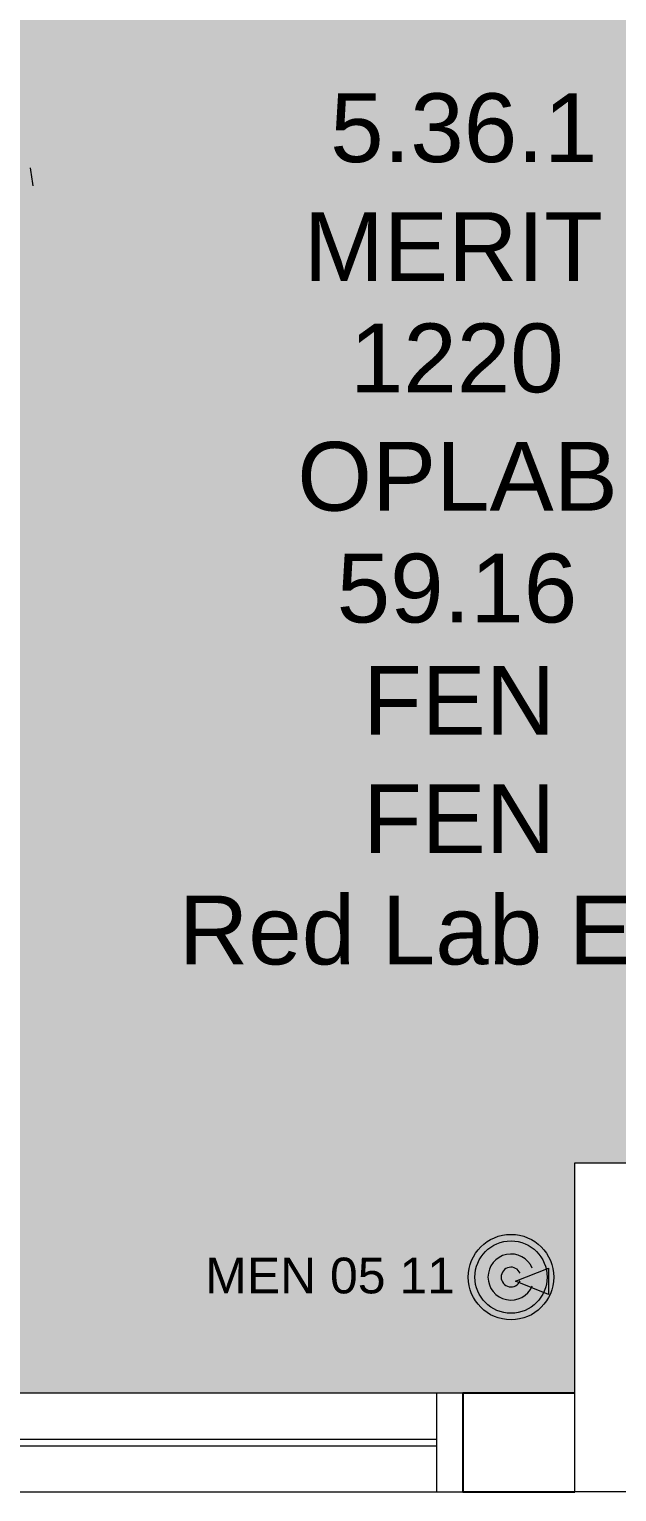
# Model space of a CAD drawing. Header units: millimetres. Extents: x -59 to 47, y 152 to 919.
# Drawn here: x 12.997 to 14.337, y 456.847 to 460.182 of the extents above; entities that cross this region are included whole.
import ezdxf

# ---------------------------------------------------------------- set-up
doc = ezdxf.new("R2010")
doc.units = ezdxf.units.MM
for name, color, linetype in [('PDF_014405$BL', 7, 'Continuous'), ('PDF_014405$FI', 7, 'Continuous'), ('PDF_014405$FT-FIXFIT', 7, 'Continuous'), ('PDF_014405$WA', 7, 'Continuous'), ('PDF_014405$WA-EXT', 7, 'Continuous'), ('PDF_014405$WN', 7, 'Continuous'), ('PDF_Text', 7, 'Continuous')]:
    doc.layers.add(name, color=color, linetype=linetype)
doc.layers.add('PDF_014405$HL-TMP', color=7, linetype='Continuous', true_color=0xe6db59)
doc.styles.add('PDF ArialMT', font='arial.ttf')

msp = doc.modelspace()

# ---------------------------------------------------------------- linework, layer by layer
at = {"layer": 'PDF_014405$BL', "lineweight": 9}
for points in [[(13.9863, 457.0719), (12.3664, 457.0719)], [(12.3664, 456.8469), (13.9863, 456.8469)]]:
    msp.add_lwpolyline(points, dxfattribs=at)
at = {"layer": 'PDF_014405$FI', "lineweight": 9}
msp.add_lwpolyline([(14.1813, 457.2969), (14.1063, 457.3269), (14.1813, 457.3569)], close=True, dxfattribs=at)
for radius in [0.0975, 0.0825]:
    msp.add_circle((14.0958, 457.3365), radius, dxfattribs=at)
for radius, start, end in [(0.0525, 22.7692, 337.2308), (0.0225, 22.7697, 337.2303)]:
    msp.add_arc((14.0958, 457.3365), radius, start, end, dxfattribs=at)
at = {"layer": 'PDF_014405$FT-FIXFIT', "lineweight": 0}
msp.add_arc((12.5958, 459.7814), 0.4125, 6.1361, 11.8652, dxfattribs=at)
at = {"layer": 'PDF_014405$HL-TMP', "color": 54, "true_color": 0x999900, "transparency": 33554559}
for points in [[(14.8412, 463.7163), (7.3719, 463.7163), (14.8412, 459.3217)], [(7.3719, 463.7163), (14.8412, 459.3217), (7.3719, 459.3217)], [(14.8412, 459.3217), (7.3719, 459.3217), (14.8412, 457.5968)], [(7.3719, 459.3217), (14.8412, 457.5968), (7.3719, 457.5968)], [(14.2413, 457.5968), (7.3719, 457.5968), (14.2413, 457.3419)], [(7.3719, 457.5968), (14.2413, 457.3419), (7.3719, 457.3419)], [(14.2413, 457.3419), (7.5518, 457.3419), (14.2413, 457.0719)], [(7.5518, 457.3419), (14.2413, 457.0719), (7.5518, 457.0719)]]:
    msp.add_solid(points, dxfattribs=at)
at = {"layer": 'PDF_014405$WA', "lineweight": 20}
msp.add_lwpolyline([(14.5412, 456.8469), (14.2413, 456.8469), (14.2413, 457.5968), (15.5311, 457.5968), (15.5311, 456.8469), (15.0362, 456.8469)], dxfattribs=at)
at = {"layer": 'PDF_014405$WA-EXT', "lineweight": 25}
msp.add_lwpolyline([(14.2413, 457.0719), (13.9863, 457.0719), (13.9863, 456.8469), (14.2413, 456.8469)], dxfattribs=at)
at = {"layer": 'PDF_014405$WN', "lineweight": 0}
for points in [[(13.9263, 456.8469), (13.9263, 457.0719)], [(13.9863, 456.8469), (13.9863, 457.0719)], [(12.4114, 456.9669), (13.9263, 456.9669)], [(12.4114, 456.9519), (13.9263, 456.9519)]]:
    msp.add_lwpolyline(points, dxfattribs=at)

# ---------------------------------------------------------------- texts
at = {"layer": 'PDF_Text', "attachment_point": 4, "style": 'PDF ArialMT'}
for s, insert, char_height in [('5.36.1', (13.6833, 459.9568), 0.15693), ('MERIT', (13.6233, 459.6868), 0.15693), ('1220', (13.7283, 459.4318), 0.15693), ('OPLAB', (13.6083, 459.1618), 0.15693), ('59.16', (13.6983, 458.9068), 0.15693), ('FEN', (13.7583, 458.6519), 0.15693), ('FEN', (13.7583, 458.3819), 0.15693), ('Red Lab Ext.', (13.3383, 458.1269), 0.156927), ('MEN 05 11', (13.3983, 457.3395), 0.08151)]:
    msp.add_mtext(s, dxfattribs=dict(at, insert=insert, char_height=char_height))

doc.saveas('drawing.dxf')
